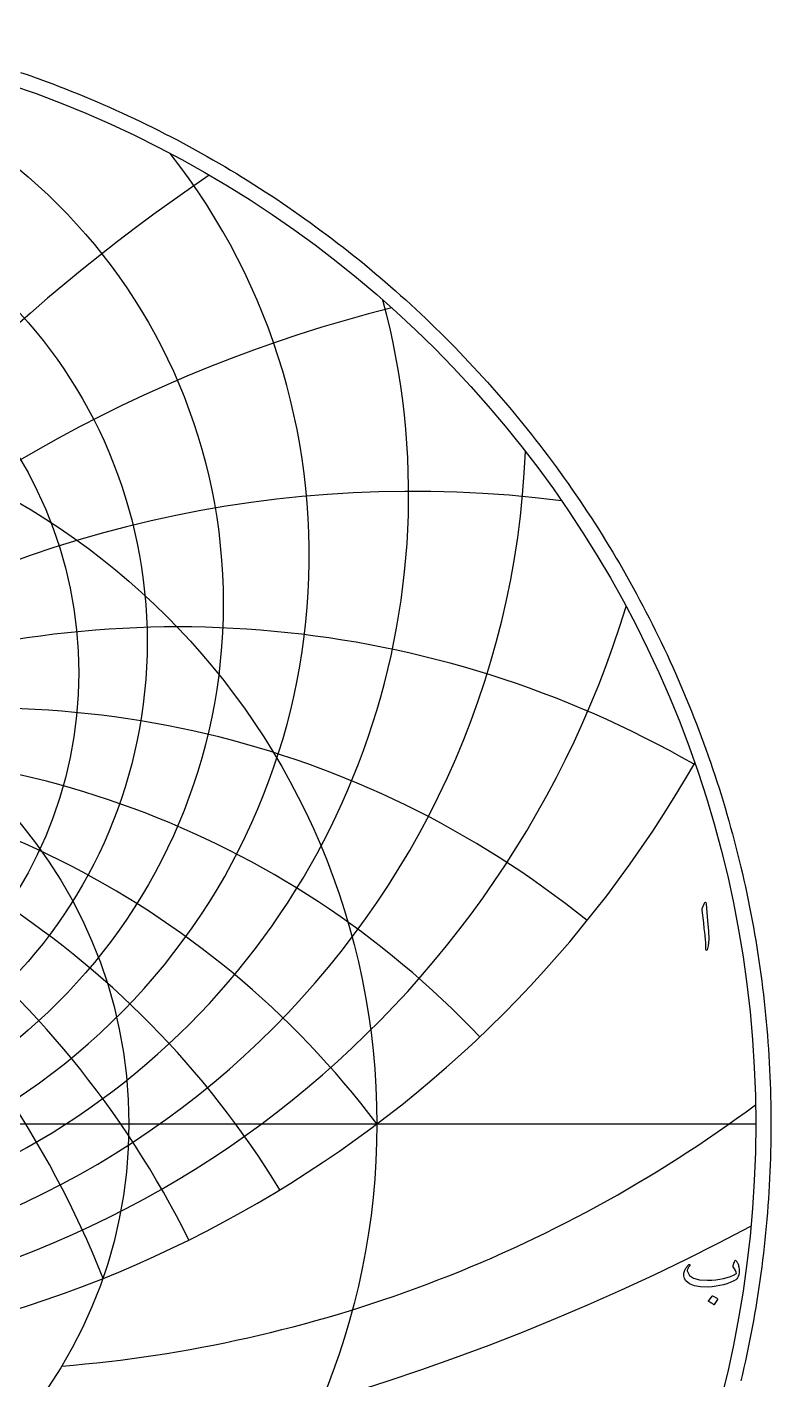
# Model space of a CAD drawing. Header units: millimetres. Extents: x -54 to 54, y -54 to 55.
# Drawn here: x 17.8 to 53.8, y -12.4 to 53.1 of the extents above; entities that cross this region are included whole.
import ezdxf

# ---------------------------------------------------------------- set-up
doc = ezdxf.new("R2010")
doc.units = ezdxf.units.MM
for name, color, linetype in [('CUT_OUTER', 1, 'Continuous'), ('ENGRAVE', 7, 'Continuous'), ('ENGRAVE_FINE', 8, 'Continuous'), ('TEXT', 5, 'Continuous')]:
    doc.layers.add(name, color=color, linetype=linetype)

msp = doc.modelspace()

# ---------------------------------------------------------------- linework, layer by layer
at = {"layer": 'CUT_OUTER'}
msp.add_lwpolyline([(17.5131, 50.9068), (17.8251, 50.7984), (18.1365, 50.688), (18.4471, 50.5758), (18.7571, 50.4616), (19.0664, 50.3456), (19.3749, 50.2277), (19.6828, 50.1078), (19.9899, 49.9861), (20.2962, 49.8625), (20.6018, 49.7371), (20.9066, 49.6097), (21.2106, 49.4805), (21.5138, 49.3494), (21.8162, 49.2165), (22.1177, 49.0817), (22.4185, 48.9451), (22.7184, 48.8066), (23.0174, 48.6663), (23.3156, 48.5241), (23.6129, 48.3801), (23.9093, 48.2343), (24.2048, 48.0867), (24.4994, 47.9373), (24.7931, 47.7861), (25.0858, 47.6331), (25.3776, 47.4782), (25.6685, 47.3216), (25.9584, 47.1632), (26.2473, 47.0031), (26.5352, 46.8411), (26.8221, 46.6774), (27.108, 46.512), (27.3929, 46.3448), (27.6767, 46.1758), (27.9595, 46.0051), (28.2413, 45.8327), (28.522, 45.6586), (28.8016, 45.4827), (29.0801, 45.3051), (29.3576, 45.1258), (29.6339, 44.9448), (29.9091, 44.7622), (30.1832, 44.5778), (30.4562, 44.3918), (30.728, 44.2041), (30.9986, 44.0147), (31.2681, 43.8236), (31.5364, 43.631), (31.8035, 43.4366), (32.0695, 43.2407), (32.3342, 43.0431), (32.5977, 42.8439), (32.86, 42.6431), (33.121, 42.4406), (33.3808, 42.2366), (33.6393, 42.031), (33.8966, 41.8238), (34.1526, 41.615), (34.4073, 41.4047), (34.6607, 41.1928), (34.9128, 40.9793), (35.1636, 40.7643), (35.413, 40.5478), (35.6612, 40.3298), (35.9079, 40.1102), (36.1534, 39.8891), (36.3975, 39.6665), (36.6402, 39.4424), (36.8815, 39.2169), (37.1214, 38.9898), (37.36, 38.7613), (37.5971, 38.5314), (37.8328, 38.3), (38.0671, 38.0671), (38.3, 37.8328), (38.5314, 37.5971), (38.7613, 37.36), (38.9898, 37.1214), (39.2169, 36.8815), (39.4424, 36.6402), (39.6665, 36.3975), (39.8891, 36.1534), (40.1102, 35.9079), (40.3298, 35.6612), (40.5478, 35.413), (40.7643, 35.1636), (40.9793, 34.9128), (41.1928, 34.6607), (41.4047, 34.4073), (41.615, 34.1526), (41.8238, 33.8966), (42.031, 33.6393), (42.2366, 33.3808), (42.4406, 33.121), (42.6431, 32.86), (42.8439, 32.5977), (43.0431, 32.3342), (43.2407, 32.0695), (43.4366, 31.8035), (43.631, 31.5364), (43.8236, 31.2681), (44.0147, 30.9986), (44.2041, 30.728), (44.3918, 30.4562), (44.5778, 30.1832), (44.7622, 29.9091), (44.9448, 29.6339), (45.1258, 29.3576), (45.3051, 29.0801), (45.4827, 28.8016), (45.6586, 28.522), (45.8327, 28.2413), (46.0051, 27.9595), (46.1758, 27.6767), (46.3448, 27.3929), (46.512, 27.108), (46.6774, 26.8221), (46.8411, 26.5352), (47.0031, 26.2473), (47.1632, 25.9584), (47.3216, 25.6685), (47.4782, 25.3776), (47.6331, 25.0858), (47.7861, 24.7931), (47.9373, 24.4994), (48.0867, 24.2048), (48.2343, 23.9093), (48.3801, 23.6129), (48.5241, 23.3156), (48.6663, 23.0174), (48.8066, 22.7184), (48.9451, 22.4185), (49.0817, 22.1177), (49.2165, 21.8162), (49.3494, 21.5138), (49.4805, 21.2106), (49.6097, 20.9066), (49.7371, 20.6018), (49.8625, 20.2962), (49.9861, 19.9899), (50.1078, 19.6828), (50.2277, 19.3749), (50.3456, 19.0664), (50.4616, 18.7571), (50.5758, 18.4471), (50.688, 18.1365), (50.7984, 17.8251), (50.9068, 17.5131), (51.0133, 17.2004), (51.1178, 16.8871), (51.2205, 16.5731), (51.3212, 16.2585), (51.42, 15.9433), (51.5169, 15.6275), (51.6118, 15.3111), (51.7048, 14.9941), (51.7958, 14.6766), (51.8849, 14.3585), (51.972, 14.0399), (52.0572, 13.7207), (52.1404, 13.401), (52.2216, 13.0808), (52.3009, 12.7602), (52.3782, 12.439), (52.4536, 12.1174), (52.5269, 11.7953), (52.5983, 11.4728), (52.6677, 11.1498), (52.7351, 10.8265), (52.8006, 10.5027), (52.864, 10.1785), (52.9255, 9.854), (52.985, 9.529), (53.0424, 9.2037), (53.0979, 8.8781), (53.1514, 8.5521), (53.2028, 8.2258), (53.2523, 7.8992), (53.2998, 7.5723), (53.3452, 7.2452), (53.3887, 6.9177), (53.4301, 6.59), (53.4696, 6.262), (53.507, 5.9338), (53.5424, 5.6054), (53.5758, 5.2768), (53.6071, 4.9479), (53.6365, 4.6189), (53.6638, 4.2897), (53.6891, 3.9603), (53.7124, 3.6308), (53.7337, 3.3012), (53.7529, 2.9714), (53.7702, 2.6416), (53.7853, 2.3116), (53.7985, 1.9815), (53.8097, 1.6514), (53.8188, 1.3212), (53.8259, 0.9909), (53.8309, 0.6606), (53.834, 0.3303), (53.835, 0), (53.834, -0.3303), (53.8309, -0.6606), (53.8259, -0.9909), (53.8188, -1.3212), (53.8097, -1.6514), (53.7985, -1.9815), (53.7853, -2.3116), (53.7702, -2.6416), (53.7529, -2.9714), (53.7337, -3.3012), (53.7124, -3.6308), (53.6891, -3.9603), (53.6638, -4.2897), (53.6365, -4.6189), (53.6071, -4.9479), (53.5758, -5.2768), (53.5424, -5.6054), (53.507, -5.9338), (53.4696, -6.262), (53.4301, -6.59), (53.3887, -6.9177), (53.3452, -7.2452), (53.2998, -7.5723), (53.2523, -7.8992), (53.2028, -8.2258), (53.1514, -8.5521), (53.0979, -8.8781), (53.0424, -9.2037), (52.985, -9.529), (52.9255, -9.854), (52.864, -10.1785), (52.8006, -10.5027), (52.7351, -10.8265), (52.6677, -11.1498), (52.5983, -11.4728), (52.5269, -11.7953), (52.4536, -12.1174), (52.3782, -12.439)], dxfattribs=at)
at = {"layer": 'ENGRAVE'}
msp.add_lwpolyline([(-53.1, 0), (53.1, 0)], dxfattribs=at)
for centre, radius in [((0, 0), 53.1), ((0, 25.1944), 27.3203), ((0, 23.3352), 23.6385), ((0, 21.8416), 20.324), ((0, 0), 34.7587), ((0, 0), 22.7527)]:
    msp.add_circle(centre, radius, dxfattribs=at)
for centre, radius, start, end in [((0, 27.5242), 31.4844, 141.843716, 38.156284), ((0, 30.4771), 36.2937, 164.9746, 15.0254), ((0, 34.2826), 41.9884, 182.363249, 357.636751), ((0, 39.3003), 48.9398, 196.927448, 343.072552), ((0, 46.1263), 57.7564, 209.748792, 330.251208), ((0, -26.1926), 43.5226, 37, 143), ((0, -26.1926), 43.5226, 37, 143), ((14.2438, 53.1586), 65.0914, 274.633425, 306.64273)]:
    msp.add_arc(centre, radius, start, end, dxfattribs=at)
at = {"layer": 'ENGRAVE_FINE'}
for centre, radius, start, end in [((75.3834, -26.1926), 87.0452, 124.048682, 169.75374), ((75.3834, -26.1926), 87.0452, 124.048682, 169.75374), ((51.8682, -26.1926), 67.7092, 104.004356, 166.113109), ((51.8682, -26.1926), 67.7092, 104.004356, 166.113109), ((36.5198, -26.1926), 56.8147, 82.740936, 162.263923), ((36.5198, -26.1926), 56.8147, 82.740936, 162.263923), ((-25.1278, -26.1926), 50.2556, 21.867289, 119.81232), ((-25.1278, -26.1926), 50.2556, 21.867289, 119.81232), ((25.1278, -26.1926), 50.2556, 60.18768, 158.132711), ((25.1278, -26.1926), 50.2556, 60.18768, 158.132711), ((-15.8409, -26.1926), 46.3158, 26.371572, 128.918241), ((-15.8409, -26.1926), 46.3158, 26.371572, 128.918241), ((15.8409, -26.1926), 46.3158, 51.081759, 153.628428), ((15.8409, -26.1926), 46.3158, 51.081759, 153.628428), ((-7.6742, -26.1926), 44.194, 31.365109, 136.520205), ((-7.6742, -26.1926), 44.194, 31.365109, 136.520205), ((7.6742, -26.1926), 44.194, 43.479795, 148.634891), ((7.6742, -26.1926), 44.194, 43.479795, 148.634891), ((0, 94.8078), 112.902, 242.077896, 297.922104)]:
    msp.add_arc(centre, radius, start, end, dxfattribs=at)
at = {"layer": 'TEXT'}
for points in [[(50.6028, 10.6513), (50.6348, 10.7132), (50.6606, 10.735), (50.68, 10.7166), (50.6932, 10.658), (50.7703, 9.8373), (50.8161, 9.3336), (50.8264, 8.9312), (50.801, 8.6302), (50.7401, 8.4304), (50.729, 8.4141), (50.7192, 8.4053), (50.7106, 8.4041), (50.7033, 8.4103), (50.6974, 8.4202), (50.6932, 8.433), (50.6907, 8.4487), (50.6899, 8.4673), (50.6899, 8.6124), (50.6832, 8.7662), (50.6698, 8.9289), (50.6497, 9.1004), (50.6453, 9.1452), (50.6321, 9.2662), (50.6101, 9.4634), (50.5793, 9.7368), (50.5056, 10.3431), (50.504, 10.3753), (50.5056, 10.4051), (50.5107, 10.4323), (50.519, 10.457)], [(52.1527, -6.6249), (52.1752, -6.6532), (52.1959, -6.6844), (52.2146, -6.7185), (52.2315, -6.7556), (52.2464, -6.7953), (52.2595, -6.8376), (52.2707, -6.8824), (52.28, -6.9297), (52.2922, -7.0248), (52.2951, -7.119), (52.2888, -7.2124), (52.2733, -7.3049), (52.2499, -7.3874), (52.2197, -7.454), (52.1829, -7.5046), (52.1393, -7.5394), (52.0012, -7.6125), (51.8546, -7.6776), (51.6997, -7.7347), (51.5364, -7.7839), (51.3647, -7.8247), (51.1847, -7.8568), (50.9963, -7.88), (50.7995, -7.8945), (50.4306, -7.8907), (50.1279, -7.8392), (49.8913, -7.7399), (49.7209, -7.593), (49.6509, -7.478), (49.6187, -7.3543), (49.6241, -7.2218), (49.6673, -7.0805), (49.6818, -7.05), (49.6987, -7.0189), (49.7178, -6.9872), (49.7393, -6.9549), (49.7631, -6.9219), (49.7891, -6.8883), (49.8175, -6.8541), (49.8482, -6.8192), (49.8584, -6.8094), (49.8691, -6.8033), (49.8802, -6.801), (49.8917, -6.8025), (49.8994, -6.8054), (49.9059, -6.8108), (49.9112, -6.8188), (49.9152, -6.8293), (49.917, -6.8391), (49.916, -6.8485), (49.912, -6.8575), (49.9051, -6.8661), (49.8764, -6.9002), (49.8507, -6.9356), (49.8278, -6.9722), (49.808, -7.0101), (49.7944, -7.0464), (49.787, -7.0813), (49.786, -7.115), (49.7912, -7.1475), (49.8959, -7.3369), (50.0927, -7.4699), (50.3816, -7.5463), (50.7626, -7.5662), (50.9721, -7.5581), (51.1717, -7.5406), (51.3615, -7.5137), (51.5414, -7.4774), (51.7117, -7.4317), (51.8726, -7.3765), (52.0241, -7.3119), (52.1661, -7.2379), (52.1523, -7.1688), (52.1209, -7.0922), (52.0719, -7.008), (52.0053, -6.9163), (52.0033, -6.9076), (52.0037, -6.8912), (52.0066, -6.8674), (52.012, -6.836), (52.0135, -6.8328), (52.0146, -6.8301), (52.0152, -6.8278), (52.0154, -6.8259), (52.0263, -6.7832), (52.0422, -6.7355), (52.0631, -6.6827), (52.0891, -6.6249), (52.1006, -6.6073), (52.1151, -6.6015), (52.1324, -6.6073), (52.1527, -6.6249)], [(50.9837, -8.3299), (50.9879, -8.3257), (50.9937, -8.3232), (51.0013, -8.3224), (51.0105, -8.3232), (51.0756, -8.3496), (51.1369, -8.3818), (51.1945, -8.4199), (51.2483, -8.4639), (51.2536, -8.4706), (51.2559, -8.4773), (51.2552, -8.484), (51.2517, -8.4907), (51.0942, -8.7453), (51.0884, -8.7513), (51.0808, -8.7528), (51.0716, -8.7497), (51.0607, -8.7419), (51.0513, -8.7352), (51.0365, -8.7252), (51.0161, -8.7118), (50.9904, -8.695), (50.9588, -8.6749), (50.9209, -8.6515), (50.8767, -8.6247), (50.8263, -8.5945), (50.8196, -8.5895), (50.8162, -8.5845), (50.8162, -8.5795), (50.8196, -8.5744)]]:
    msp.add_lwpolyline(points, close=True, dxfattribs=at)

doc.saveas('drawing.dxf')
